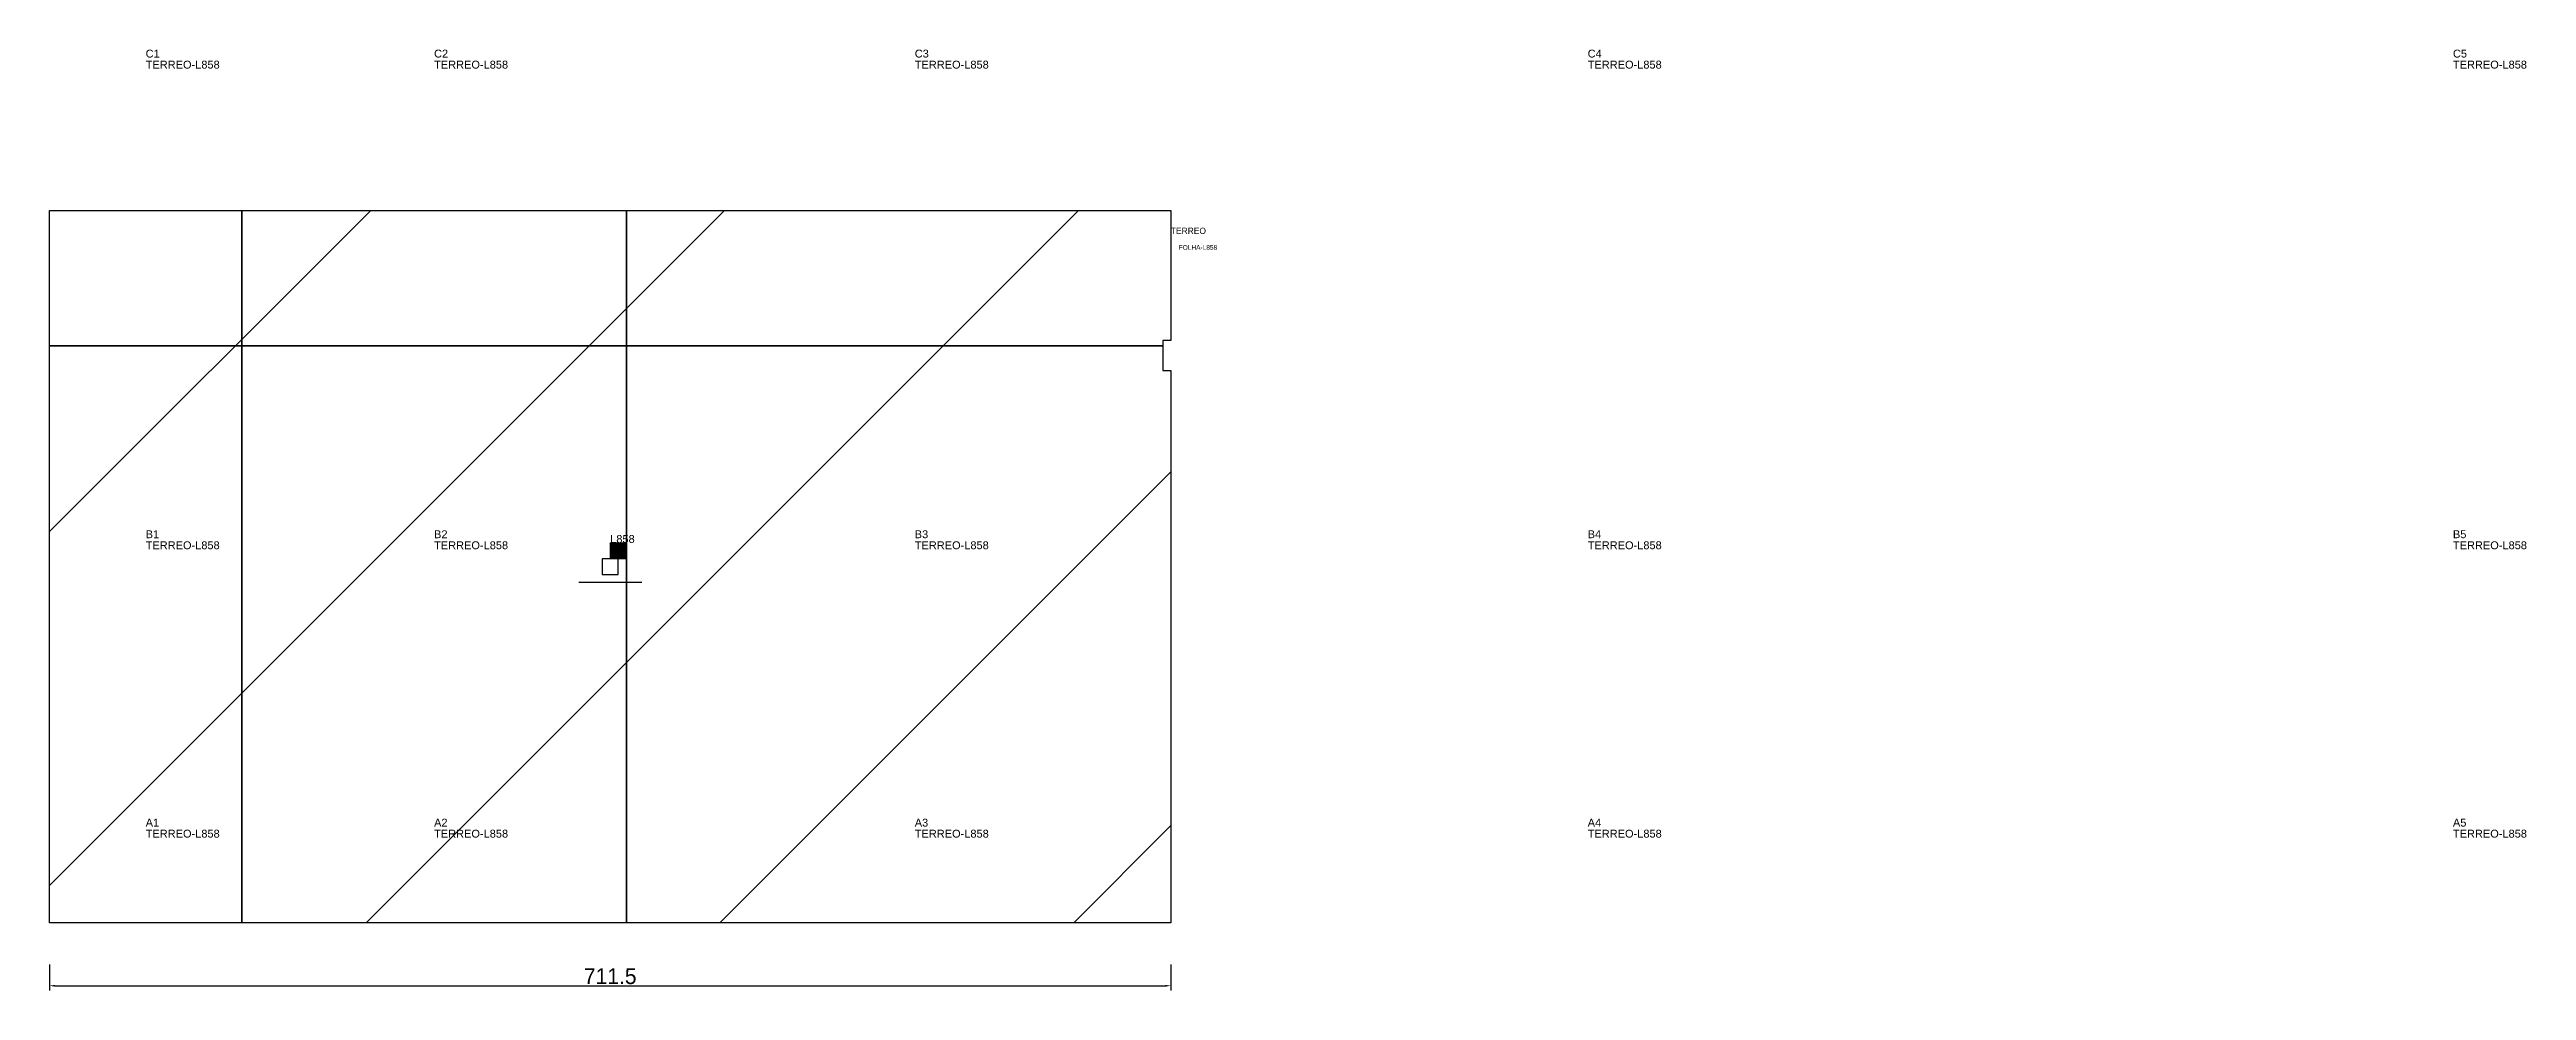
# Model space of a CAD drawing. Header units: metres. Extents: x 222 to 1794, y -294 to 304.
import ezdxf

# ---------------------------------------------------------------- set-up
doc = ezdxf.new("R2010")
doc.units = ezdxf.units.M
for name, color, linetype in [('3', 3, 'CONTINUOUS'), ('AUX00', 7, 'CONTINUOUS'), ('COTA', 241, 'CONTINUOUS'), ('FOLHA', 255, 'CONTINUOUS'), ('Hachura', 251, 'CONTINUOUS'), ('NOMENCLATURA', 7, 'CONTINUOUS'), ('Nível', 160, 'CONTINUOUS'), ('Painéis', 200, 'CONTINUOUS'), ('Pilares', 5, 'CONTINUOUS'), ('REAPROVEITAMENTO', 251, 'CONTINUOUS'), ('SARR_2.2x7', 40, 'CONTINUOUS')]:
    doc.layers.add(name, color=color, linetype=linetype)
doc.styles.add('ARIAL', font='Arial.ttf')
doc.styles.add('STR_STANDARD', font='arial.ttf')
doc.dimstyles.new('EZ DXF', dxfattribs={"dimtxt": 10, "dimasz": 3.5, "dimexe": 3, "dimexo": 1.5, "dimgap": 1, "dimtad": 1, "dimdec": 1, "dimdsep": 46, "dimcen": 2.5, "dimazin": 3, "dimtfac": 1, "dimtmove": 0, "dimatfit": 3})

msp = doc.modelspace()

# ---------------------------------------------------------------- hatches: boundary and pattern name
at = {"layer": 'Hachura'}
h = msp.add_hatch(dxfattribs=at)
h.set_pattern_fill('ANSI31', scale=50)
h.paths.add_polyline_path([(933.7, 201.5), (933.7, 119), (928.7, 119), (928.7, 100), (933.7, 100), (933.7, -250.5), (222.2, -250.5), (222.2, 100), (222.2, 119), (222.2, 201.5)])
h = msp.add_hatch(dxfattribs=at)
h.set_pattern_fill('ANSI31', scale=50)
h.paths.add_polyline_path([(933.7, 201.5), (933.7, 119), (928.7, 119), (928.7, 100), (933.7, 100), (933.7, -250.5), (222.2, -250.5), (222.2, 100), (222.2, 119), (222.2, 201.5)])
at = {"layer": 'Reaproveitamento'}
h = msp.add_hatch(dxfattribs=at)
h.set_pattern_fill('SOLID')
h.paths.add_polyline_path([(577.95, -19.5), (587.95, -19.5), (587.95, -9.5), (577.95, -9.5)])
h = msp.add_hatch(dxfattribs=at)
h.set_pattern_fill('SOLID')
h.paths.add_polyline_path([(577.95, -19.5), (587.95, -19.5), (587.95, -9.5), (577.95, -9.5)])

# ---------------------------------------------------------------- linework, layer by layer
at = {"layer": '3'}
for points in [[(344.2, -250.5), (344.2, 201.5)], [(344.2, -250.5), (344.2, 201.5)], [(588.2, -250.5), (588.2, 201.5)], [(588.2, -250.5), (588.2, 201.5)], [(222.2, 115.5), (928.7, 115.5)], [(222.2, 115.5), (928.7, 115.5)]]:
    msp.add_lwpolyline(points, close=True, dxfattribs=at)
at = {"layer": 'Painéis', "color": 200}
for p, q in [((222.2, 119), (222.2, 201.5)), ((222.2, 201.5), (933.7, 201.5)), ((222.2, 119), (222.2, 201.5)), ((222.2, 201.5), (933.7, 201.5)), ((933.7, 201.5), (933.7, 119)), ((933.7, 201.5), (933.7, 119)), ((222.2, 100), (222.2, 119)), ((222.2, 100), (222.2, 119)), ((933.7, 119), (928.7, 119)), ((928.7, 119), (928.7, 100)), ((933.7, 119), (928.7, 119)), ((928.7, 119), (928.7, 100)), ((222.2, -250.5), (222.2, 100)), ((222.2, -250.5), (222.2, 100)), ((928.7, 100), (933.7, 100)), ((928.7, 100), (933.7, 100)), ((933.7, 100), (933.7, -250.5)), ((933.7, 100), (933.7, -250.5)), ((933.7, -250.5), (222.2, -250.5)), ((933.7, -250.5), (222.2, -250.5))]:
    msp.add_line(p, q, dxfattribs=at)
at = {"layer": 'Pilares'}
msp.add_lwpolyline([(572.95, -29.5), (582.95, -29.5), (582.95, -19.5), (572.95, -19.5)], close=True, dxfattribs=at)
msp.add_lwpolyline([(572.95, -29.5), (582.95, -29.5), (582.95, -19.5), (572.95, -19.5)], close=True, dxfattribs=at)
at = {"layer": 'SARR_2.2x7'}
msp.add_line((557.95, -34.5), (597.95, -34.5), dxfattribs=at)
msp.add_line((557.95, -34.5), (597.95, -34.5), dxfattribs=at)

# ---------------------------------------------------------------- texts
at = {"layer": '3', "style": 'STR_STANDARD'}
for s, p in [('C1', (283.2, 298.5)), ('C1', (283.2, 298.5)), ('C2', (466.2, 298.5)), ('C2', (466.2, 298.5)), ('C3', (771.2, 298.5)), ('C3', (771.2, 298.5)), ('C4', (1198.2, 298.5)), ('C4', (1198.2, 298.5)), ('C5', (1747.2, 298.5)), ('C5', (1747.2, 298.5)), ('B1', (283.2, -6.5)), ('B1', (283.2, -6.5)), ('B2', (466.2, -6.5)), ('B2', (466.2, -6.5)), ('B3', (771.2, -6.5)), ('B3', (771.2, -6.5)), ('B4', (1198.2, -6.5)), ('B4', (1198.2, -6.5)), ('B5', (1747.2, -6.5)), ('B5', (1747.2, -6.5)), ('A1', (283.2, -189.5)), ('A1', (283.2, -189.5)), ('A2', (466.2, -189.5)), ('A2', (466.2, -189.5)), ('A3', (771.2, -189.5)), ('A3', (771.2, -189.5)), ('A4', (1198.2, -189.5)), ('A4', (1198.2, -189.5)), ('A5', (1747.2, -189.5)), ('A5', (1747.2, -189.5))]:
    msp.add_text(s, height=5, dxfattribs=at).set_placement(p)
at = {"layer": 'AUX00', "style": 'STR_STANDARD'}
for p in [(283.2, 291.5), (283.2, 291.5), (466.2, 291.5), (466.2, 291.5), (771.2, 291.5), (771.2, 291.5), (1198.2, 291.5), (1198.2, 291.5), (1747.2, 291.5), (1747.2, 291.5), (283.2, -13.5), (283.2, -13.5), (466.2, -13.5), (466.2, -13.5), (771.2, -13.5), (771.2, -13.5), (1198.2, -13.5), (1198.2, -13.5), (1747.2, -13.5), (1747.2, -13.5), (283.2, -196.5), (283.2, -196.5), (466.2, -196.5), (466.2, -196.5), (771.2, -196.5), (771.2, -196.5), (1198.2, -196.5), (1198.2, -196.5), (1747.2, -196.5), (1747.2, -196.5)]:
    msp.add_text('TERREO-L858', height=5, dxfattribs=at).set_placement(p)
at = {"layer": 'FOLHA'}
msp.add_text('FOLHA-L858', height=3, dxfattribs=at).set_placement((938.7, 176.5))
msp.add_text('FOLHA-L858', height=3, dxfattribs=at).set_placement((938.7, 176.5))
at = {"layer": 'NOMENCLATURA', "insert": (577.95, -4.5), "char_height": 5, "attachment_point": 1, "style": 'ARIAL'}
msp.add_mtext('L858', dxfattribs=at)
msp.add_mtext('L858', dxfattribs=at)
at = {"layer": 'Nível'}
msp.add_text('TERREO', height=4, dxfattribs=at).set_placement((933.7, 186.5))
msp.add_text('TERREO', height=4, dxfattribs=at).set_placement((933.7, 186.5))

# ---------------------------------------------------------------- dimensions: what is measured, and where the dimension line sits
at = {"layer": 'COTA'}
msp.add_linear_dim(base=(222.2, -290.5), p1=(222.2, -275.5), p2=(933.7, -275.5), dimstyle='EZ DXF', dxfattribs=at).render()
msp.add_linear_dim(base=(222.2, -290.5), p1=(222.2, -275.5), p2=(933.7, -275.5), dimstyle='EZ DXF', dxfattribs=at).render()

doc.saveas('drawing.dxf')
